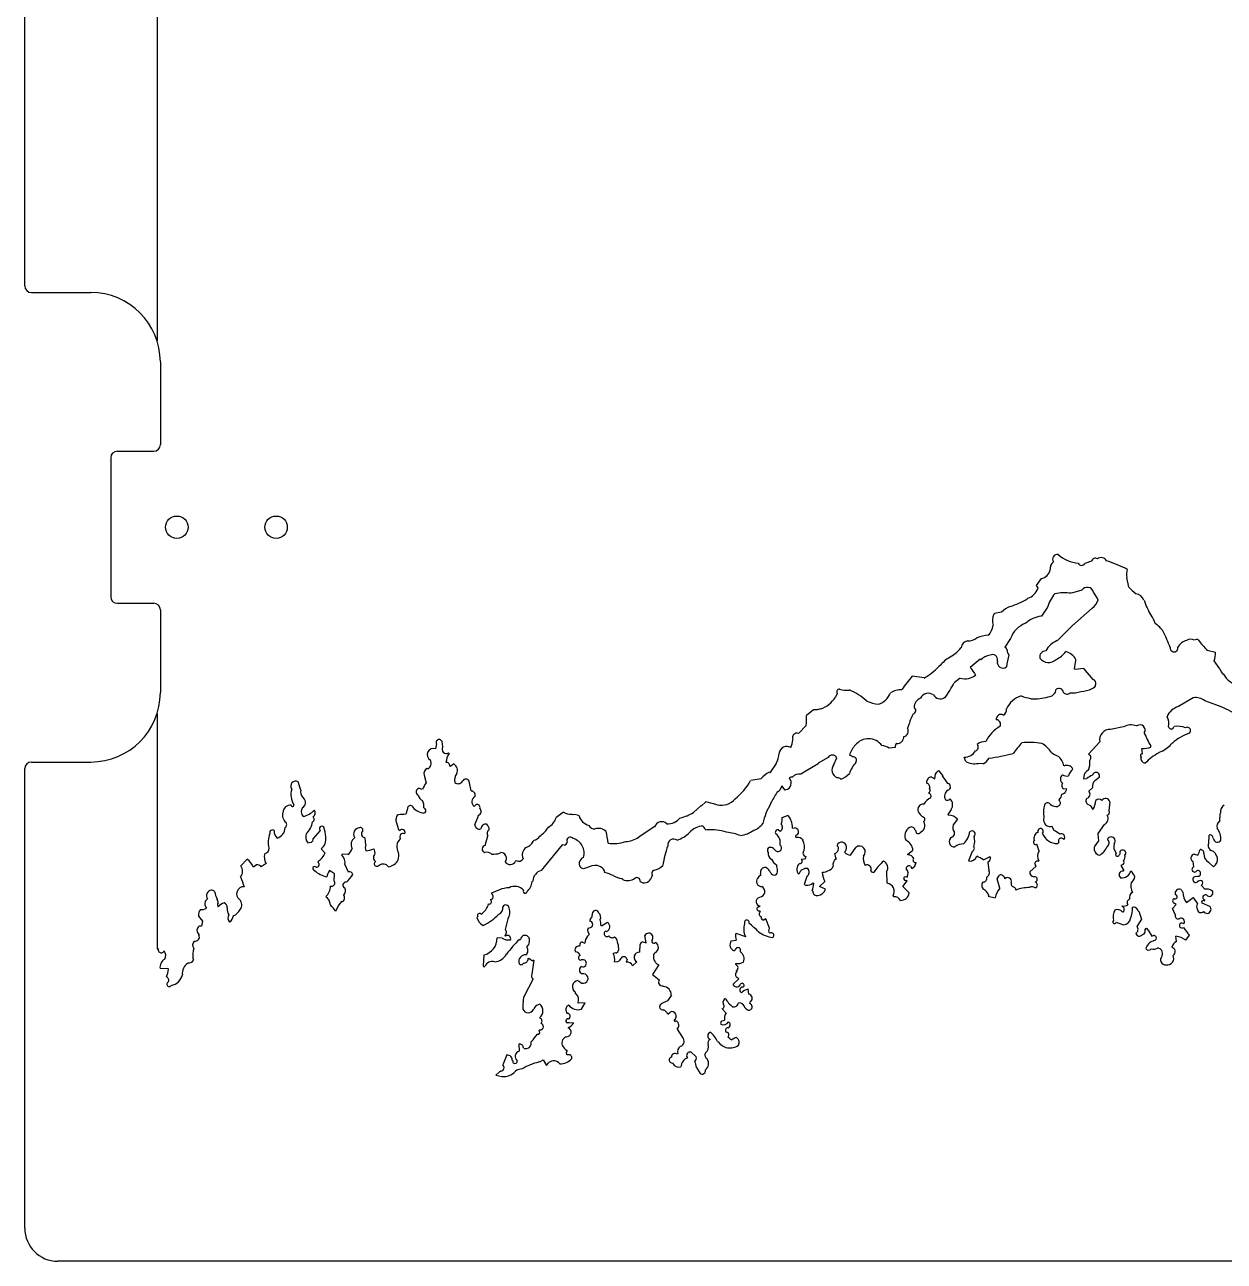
# Model space of a CAD drawing. Header units: millimetres. Extents: x -533 to 177, y -363 to 363.
# Drawn here: x -532.8 to -351.4, y -362.5 to -175.5 of the extents above; entities that cross this region are included whole.
import ezdxf

# ---------------------------------------------------------------- set-up
doc = ezdxf.new("R2010")
doc.units = ezdxf.units.MM

msp = doc.modelspace()

# ---------------------------------------------------------------- linework, layer by layer
at = {"color": 7, "linetype": 'Continuous', "lineweight": 25}
for p, q in [((-512.75, -28.2), (-512.75, -223.3)), ((-532.75, -215), (-532.75, -36.5)), ((-531.75, -216), (-522.75, -216)), ((-512.25, -226.5), (-512.25, -239)), ((-519.75, -241), (-519.75, -262)), ((-518.75, -240), (-513.25, -240)), ((-371.47, -256.63), (-372.47, -256.99)), ((-366.09, -257.9), (-366.26, -257.74)), ((-379.09, -259.26), (-379.82, -260.29)), ((-365.85, -260.57), (-366.14, -259.08)), ((-379.82, -260.29), (-379.55, -260.78)), ((-372.94, -261.02), (-374.52, -261.48)), ((-518.75, -263), (-513.25, -263)), ((-381.1, -262.24), (-381.18, -262.33)), ((-378.14, -263.59), (-379.02, -264.95)), ((-512.25, -264), (-512.25, -276.5)), ((-386.14, -264.56), (-386.22, -264.64)), ((-385.06, -264.36), (-386.14, -264.56)), ((-379.02, -264.95), (-379.11, -264.95)), ((-374.38, -266.41), (-371.36, -263.73)), ((-376.66, -268.65), (-374.38, -266.41)), ((-383.7, -268.34), (-384.58, -269.61)), ((-352.7, -270.42), (-353.96, -270.12)), ((-388.32, -271.43), (-389.81, -272.72)), ((-388.21, -271.55), (-388.32, -271.43)), ((-385.7, -271.74), (-385.7, -271.65)), ((-374.04, -272.92), (-373.82, -271.66)), ((-373.95, -273), (-374.04, -272.92)), ((-372.62, -272.88), (-373.95, -273)), ((-373.82, -271.58), (-373.83, -271.5)), ((-373.82, -271.66), (-373.82, -271.58)), ((-371.24, -274.52), (-372.62, -272.88)), ((-352.05, -272.91), (-352.92, -271.68)), ((-396.75, -274.29), (-398.59, -274.01)), ((-391.31, -274.31), (-392.21, -275.01)), ((-409.9, -276.66), (-410.18, -277.19)), ((-393.65, -277.3), (-393.74, -277.31)), ((-380.69, -277.37), (-380.61, -277.45)), ((-356.11, -277.28), (-358.33, -278.6)), ((-352.65, -278.36), (-354.34, -277.74)), ((-512.75, -279.7), (-512.75, -315.27)), ((-413.51, -279.1), (-414.57, -279.96)), ((-412.95, -279.09), (-413.51, -279.1)), ((-412.41, -278.98), (-412.95, -279.09)), ((-414.61, -281.47), (-415.75, -282.67)), ((-398.99, -281.05), (-399.3, -281.89)), ((-366.61, -281.67), (-368.61, -282.06)), ((-364.61, -281.53), (-364.69, -281.53)), ((-469.66, -283.89), (-469.74, -283.81)), ((-469.55, -284.72), (-469.66, -283.89)), ((-370.23, -283.94), (-371.93, -285.83)), ((-470.48, -284.25), (-470.63, -285)), ((-468.6, -285.7), (-468.69, -285.62)), ((-401.14, -284.78), (-402.06, -284.89)), ((-371.93, -285.83), (-371.63, -286.03)), ((-363.74, -285.77), (-363.84, -284.94)), ((-362.51, -284.65), (-362.52, -284.57)), ((-362.51, -284.73), (-362.51, -284.65)), ((-361.24, -285.54), (-361.32, -285.62)), ((-360.8, -285.38), (-361.24, -285.54)), ((-531.75, -287), (-522.75, -287)), ((-471.8, -288.05), (-471.89, -287.97)), ((-468.38, -287.7), (-468.47, -287.62)), ((-467.89, -287.27), (-468.38, -287.7)), ((-419.14, -287.2), (-420.11, -288.65)), ((-412.78, -287.27), (-415.42, -288.85)), ((-411.3, -286.31), (-412.79, -287.19)), ((-412.79, -287.19), (-412.78, -287.27)), ((-410.44, -287.38), (-409.97, -286.36)), ((-390.47, -286.92), (-390.73, -286.26)), ((-387.86, -287.26), (-388.62, -287.2)), ((-532.75, -357.5), (-532.75, -288)), ((-472.36, -288.98), (-472.08, -290.14)), ((-421.42, -289.52), (-423, -289.81)), ((-420.11, -288.65), (-420.19, -288.56)), ((-395.63, -289.31), (-395.16, -289.55)), ((-395.16, -289.55), (-395.08, -288.84)), ((-395.08, -288.84), (-394.88, -288.53)), ((-394.88, -288.53), (-394.61, -288.28)), ((-394.61, -288.28), (-394, -289.02)), ((-394, -289.02), (-394, -289.1)), ((-372.59, -288.91), (-372.67, -289.53)), ((-372.67, -289.53), (-372.17, -289.49)), ((-370.35, -289.41), (-370.98, -289.86)), ((-491.03, -291.25), (-491.4, -290)), ((-472.64, -291.16), (-473.07, -290.98)), ((-465.27, -291.38), (-465.56, -289.88)), ((-418.77, -291.47), (-419.02, -291.63)), ((-418.57, -291.25), (-418.77, -291.47)), ((-418.3, -290.6), (-418.57, -291.25)), ((-417.78, -291.26), (-418.3, -290.6)), ((-417.7, -291.17), (-417.78, -291.26)), ((-375.22, -291.1), (-375.7, -291.06)), ((-375.68, -291.78), (-375.45, -291.61)), ((-375.45, -291.61), (-375.22, -291.1)), ((-371.29, -290.83), (-371.86, -291.43)), ((-464.51, -293.44), (-464.79, -293.71)), ((-464.66, -292.2), (-464.67, -292.12)), ((-429.77, -293.01), (-430.42, -293.61)), ((-428.09, -293.46), (-429.77, -293.01)), ((-419.98, -293.24), (-419.98, -293.32)), ((-376.34, -292.8), (-376.34, -292.72)), ((-375.95, -291.87), (-375.68, -291.78)), ((-372.06, -293.36), (-371.97, -293.44)), ((-371.97, -293.44), (-371.73, -293.54)), ((-371.73, -293.54), (-371.6, -293.64)), ((-368.72, -293.01), (-368.86, -294.36)), ((-490.71, -293.83), (-490.63, -293.83)), ((-474.9, -294.07), (-475.13, -294.91)), ((-472.39, -293.92), (-472.31, -294)), ((-464.71, -296.47), (-464.27, -295.39)), ((-464.27, -295.39), (-464.17, -295.03)), ((-451.3, -294.6), (-452.45, -295.46)), ((-449.95, -294.98), (-450.04, -294.9)), ((-430.51, -293.61), (-431.65, -294.65)), ((-430.42, -293.61), (-430.51, -293.61)), ((-418.25, -295.37), (-417.42, -295.09)), ((-392.69, -294.17), (-393.17, -294.94)), ((-393.17, -294.94), (-393.09, -295.02)), ((-378.62, -295.12), (-378.7, -295.04)), ((-378.68, -295.96), (-378.62, -295.12)), ((-376.57, -293.73), (-376.48, -293.64)), ((-371.6, -293.64), (-371.29, -294.17)), ((-352.09, -295.99), (-352.03, -294.82)), ((-352.03, -294.82), (-351.95, -294.73)), ((-476.61, -295.62), (-476.69, -295.71)), ((-476.69, -295.71), (-476.23, -297.2)), ((-476.23, -297.2), (-476.15, -297.28)), ((-476.15, -297.28), (-476.06, -297.36)), ((-437.61, -296.82), (-439.91, -298.38)), ((-437.53, -296.81), (-437.61, -296.82)), ((-418.77, -297.27), (-418.53, -297.47)), ((-416.7, -297), (-416.35, -296.96)), ((-398.13, -297.33), (-398.04, -297.41)), ((-396.82, -296.04), (-396.83, -295.95)), ((-391.73, -295.65), (-392.38, -296.5)), ((-377.14, -297.34), (-377.49, -296.68)), ((-369.55, -296.47), (-370.52, -297.83)), ((-489.44, -299.15), (-489.98, -299.25)), ((-488.1, -297.36), (-489.16, -298.55)), ((-482.89, -298.38), (-482.89, -298.47)), ((-481.3, -298.51), (-481.39, -298.43)), ((-481.19, -299.51), (-481.3, -298.51)), ((-463.12, -299.6), (-462.74, -298.17)), ((-415.06, -298.79), (-415.14, -298.88)), ((-379.55, -297.66), (-379.56, -297.37)), ((-378.79, -297.54), (-378.91, -297.78)), ((-376.5, -299.25), (-376.42, -299.16)), ((-370.4, -298.91), (-371.05, -299.85)), ((-370.52, -297.83), (-370.51, -297.91)), ((-370.51, -297.91), (-370.4, -298.91)), ((-353.75, -299.3), (-353.7, -298.04)), ((-353.1, -298.53), (-353.02, -298.61)), ((-487.34, -300.76), (-487.95, -300.11)), ((-484.75, -300.94), (-484.83, -301.03)), ((-484.83, -301.03), (-484.82, -301.11)), ((-483.91, -301), (-484.75, -300.94)), ((-460.84, -300.71), (-460.92, -300.8)), ((-451.5, -299.54), (-454.66, -303.38)), ((-451.19, -299.56), (-451.5, -299.54)), ((-418.55, -299.56), (-418.56, -299.47)), ((-407.89, -301.11), (-407.09, -299.91)), ((-399.28, -300.96), (-398.46, -300.35)), ((-399.2, -301.04), (-399.28, -300.96)), ((-389.51, -300.52), (-390.09, -301.96)), ((-379.39, -300.5), (-379.76, -299.42)), ((-376.58, -299.33), (-376.5, -299.25)), ((-367.25, -301), (-367.17, -300.92)), ((-366.31, -300.89), (-366.42, -301.06)), ((-355.92, -300.93), (-355.4, -301.11)), ((-353.85, -299.52), (-353.75, -299.3)), ((-499.11, -301.67), (-500.08, -302.7)), ((-497.72, -302.57), (-498.16, -302.9)), ((-496.25, -302.34), (-496.99, -302.87)), ((-488.39, -302.13), (-488.39, -302.05)), ((-488.39, -302.21), (-488.39, -302.13)), ((-484.37, -302.52), (-483.84, -303.59)), ((-458.46, -301.9), (-458.54, -301.99)), ((-445.7, -302.84), (-446.15, -302.65)), ((-414.88, -301.68), (-415.38, -301.74)), ((-415.38, -301.74), (-415.22, -301.95)), ((-414.72, -301.51), (-414.88, -301.68)), ((-414.66, -301.29), (-414.72, -301.51)), ((-398.86, -302.76), (-398.64, -303.11)), ((-398.64, -303.11), (-398.18, -302.74)), ((-398.18, -302.74), (-397.99, -302.17)), ((-387.8, -301.81), (-386.81, -301.28)), ((-387.12, -302.13), (-387.01, -303.38)), ((-386.81, -301.28), (-386.73, -301.37)), ((-380.81, -303.63), (-379.83, -302.77)), ((-379.83, -302.77), (-380.01, -302.52)), ((-379.52, -302.01), (-379.44, -301.92)), ((-366.7, -302.48), (-367.04, -302.67)), ((-367.04, -302.67), (-366.6, -303.41)), ((-356, -302.87), (-356.1, -302.04)), ((-353.76, -302.14), (-353.04, -302.83)), ((-500.12, -304.37), (-499.99, -304.75)), ((-499.99, -304.75), (-499.85, -305.12)), ((-485.92, -303.9), (-486.69, -303.42)), ((-485.97, -304.99), (-485.92, -303.9)), ((-448.25, -303.16), (-448.56, -303.07)), ((-447.82, -302.99), (-448.25, -303.16)), ((-442.33, -304.76), (-442.5, -304.64)), ((-421.44, -304.15), (-421.49, -303.86)), ((-414.49, -304.3), (-414.93, -305.54)), ((-412.17, -303.73), (-412.09, -303.65)), ((-404.23, -303.6), (-404.23, -303.43)), ((-402.47, -303.63), (-402.43, -305.22)), ((-399.85, -304.57), (-399.76, -304.36)), ((-399.76, -304.36), (-399.59, -304.33)), ((-399.59, -304.33), (-399.36, -304.39)), ((-385.72, -304.68), (-385.4, -304.09)), ((-385.34, -306.09), (-385.72, -304.68)), ((-366.6, -303.41), (-366.68, -303.5)), ((-355.74, -304.33), (-355.46, -304.28)), ((-499.85, -305.12), (-499.72, -305.49)), ((-499.72, -305.49), (-499.58, -305.86)), ((-486.54, -305.76), (-486.22, -305.75)), ((-461.58, -306.56), (-462.17, -306.85)), ((-460.97, -306.33), (-461.58, -306.56)), ((-455.95, -305.01), (-456.03, -305.09)), ((-413.81, -305.49), (-413.55, -305.27)), ((-413.68, -306.45), (-413.6, -306.53)), ((-413.55, -305.27), (-413.46, -305.36)), ((-412.61, -305.83), (-411.8, -305.06)), ((-411.68, -306.23), (-412.61, -305.83)), ((-402.43, -305.22), (-402.34, -305.3)), ((-399.99, -305.82), (-399.34, -304.97)), ((-399.04, -306.8), (-399.99, -305.82)), ((-399.34, -304.97), (-399.43, -304.89)), ((-383.16, -305.91), (-383.01, -306.02)), ((-383.01, -306.02), (-382.91, -306.36)), ((-379.93, -305.19), (-379.94, -305.11)), ((-355.22, -304.97), (-355.43, -305.11)), ((-354.83, -305.68), (-354.84, -305.6)), ((-354.32, -306.25), (-354.83, -305.68)), ((-354.06, -306.23), (-354.32, -306.25)), ((-485.11, -308.39), (-485.38, -308.76)), ((-484.8, -308.05), (-485.11, -308.39)), ((-484.72, -308.13), (-484.8, -308.05)), ((-462.32, -307.77), (-462.31, -307.86)), ((-462.17, -306.85), (-462.17, -306.93)), ((-421.68, -307.5), (-421.6, -307.42)), ((-401.45, -307.2), (-401.45, -307.29)), ((-401.45, -307.29), (-401.37, -307.37)), ((-386.99, -307.14), (-387.1, -307.29)), ((-387.1, -307.29), (-386.06, -307.54)), ((-359.25, -309.15), (-358.69, -308.55)), ((-358.69, -308.55), (-358.98, -308.36)), ((-357.1, -308.25), (-356.12, -307.47)), ((-356.12, -307.47), (-355.43, -308.46)), ((-353.58, -308.83), (-354.76, -308.36)), ((-354.43, -308.01), (-354.35, -307.93)), ((-354.35, -307.93), (-354.36, -307.84)), ((-506.48, -310.32), (-505.88, -311.05)), ((-485.38, -308.76), (-485.76, -309.58)), ((-464.25, -310.34), (-464.42, -310.51)), ((-447.02, -310.54), (-446.88, -309.7)), ((-421.97, -308.94), (-421.65, -308.84)), ((-421.65, -308.84), (-421.56, -308.75)), ((-421.54, -309.59), (-421.63, -309.51)), ((-366.87, -308.77), (-366.56, -309.07)), ((-366.68, -309.68), (-366.77, -309.69)), ((-364.43, -309.54), (-364.34, -309.54)), ((-364.34, -309.54), (-363.89, -310.78)), ((-358.81, -310.05), (-359.25, -309.15)), ((-506.02, -311.81), (-506.38, -311.84)), ((-505.88, -311.05), (-506.02, -311.81)), ((-459.73, -310.71), (-460.1, -312.31)), ((-447.56, -312.14), (-447.48, -312.14)), ((-447.48, -312.14), (-447.4, -312.05)), ((-445.65, -311.67), (-445.57, -311.75)), ((-445.57, -311.75), (-444.66, -311.22)), ((-420.7, -310.69), (-420.98, -310.85)), ((-420.13, -312.14), (-420.7, -310.69)), ((-367.73, -311.22), (-366.63, -311.61)), ((-363.89, -310.78), (-364.61, -311.89)), ((-357.88, -311.33), (-357.52, -311.44)), ((-506.41, -313.07), (-506.41, -313.16)), ((-460.57, -313.66), (-461.32, -313.6)), ((-460.16, -313.23), (-460.07, -313.32)), ((-457.97, -313.84), (-457.8, -313.84)), ((-447.67, -313.32), (-447.37, -313.05)), ((-444.79, -312.65), (-444.87, -312.57)), ((-443.6, -313.45), (-443.51, -313.53)), ((-443.51, -313.53), (-443.43, -313.53)), ((-438.81, -314.33), (-439, -313.24)), ((-425.94, -314.06), (-425.19, -313.95)), ((-425.22, -312.87), (-423.78, -313.41)), ((-362.93, -312.42), (-362.37, -313.36)), ((-362.37, -313.36), (-362.1, -313.24)), ((-362.05, -313.99), (-362.13, -314.08)), ((-358.62, -314.15), (-358.72, -313.31)), ((-357.2, -313.94), (-356.64, -313.17)), ((-448.91, -314.85), (-448.83, -314.77)), ((-448.42, -314.23), (-448.09, -314.41)), ((-443.37, -315.88), (-443.78, -315.97)), ((-439.77, -315.77), (-439.72, -314.6)), ((-439.28, -314.18), (-438.81, -314.33)), ((-437.51, -315.88), (-437.59, -315.96)), ((-425.4, -315.47), (-425.48, -315.55)), ((-425.31, -315.38), (-425.4, -315.47)), ((-424.55, -315.69), (-424.56, -315.61)), ((-508.05, -317.38), (-508.13, -317.47)), ((-507.31, -316.78), (-507.22, -316.86)), ((-463.34, -316.16), (-463.46, -317.84)), ((-463.46, -317.84), (-463.38, -317.92)), ((-456.64, -316.73), (-456.55, -316.65)), ((-456.55, -316.65), (-455.96, -317.05)), ((-455.79, -316.96), (-456.07, -319.06)), ((-455.96, -317.05), (-455.88, -316.96)), ((-455.88, -316.96), (-455.79, -316.96)), ((-443.58, -317.21), (-443.1, -317.18)), ((-443.1, -317.18), (-442.9, -317.05)), ((-441.69, -316.88), (-441.82, -317.25)), ((-440.89, -317.81), (-440.19, -317.24)), ((-436.96, -317.7), (-437.84, -319.15)), ((-436.96, -317.62), (-436.96, -317.7)), ((-425.25, -317.55), (-425.26, -317.47)), ((-425.25, -317.64), (-425.25, -317.55)), ((-360.82, -316.3), (-360.81, -316.38)), ((-511.03, -318.3), (-512.29, -318.25)), ((-463.38, -317.92), (-463.21, -317.92)), ((-437.84, -319.15), (-436.81, -319.96)), ((-425.14, -318.64), (-425.14, -318.55)), ((-425.06, -318.72), (-425.14, -318.64)), ((-424.78, -319.8), (-425.09, -319.6)), ((-455.88, -319.81), (-457.31, -322.52)), ((-449.1, -320.04), (-449.02, -320.12)), ((-449.02, -320.12), (-448.93, -320.12)), ((-436.29, -320.86), (-436.2, -320.94)), ((-425.67, -320.57), (-424.78, -319.8)), ((-423.29, -322.1), (-423.4, -321.35)), ((-449.47, -321.97), (-449.47, -321.81)), ((-449.09, -323.47), (-449.1, -323.39)), ((-448.01, -323.44), (-449.09, -323.47)), ((-448.57, -324.38), (-448.01, -323.44)), ((-435.56, -323.1), (-436.55, -323.55)), ((-434.99, -322.25), (-435.56, -323.1)), ((-455.84, -324.41), (-455.76, -324.32)), ((-436.55, -323.55), (-436.55, -323.63)), ((-435.5, -325.11), (-435.19, -324.81)), ((-426.73, -324.95), (-427.33, -324.3)), ((-423.82, -324.2), (-423.74, -324.2)), ((-423.09, -323.51), (-423.17, -323.52)), ((-423, -323.59), (-423.09, -323.51)), ((-454.89, -325.63), (-454.89, -325.72)), ((-450.45, -326.42), (-450.69, -326.44)), ((-449.76, -326.5), (-450.45, -326.42)), ((-434.3, -326.16), (-434.22, -326.16)), ((-427.35, -326.16), (-426.95, -326.04)), ((-455.15, -328.23), (-455.24, -328.15)), ((-454.76, -327.53), (-455, -327.56)), ((-434.1, -327.41), (-433.31, -328.64)), ((-458.04, -329.65), (-458.01, -330.74)), ((-457.27, -330.3), (-457.36, -330.22)), ((-456.13, -329.26), (-456.21, -329.27)), ((-450.74, -330.71), (-450.74, -330.62)), ((-432.17, -330.87), (-432.09, -330.78)), ((-432.09, -330.78), (-431.23, -331.6)), ((-428.03, -329.25), (-427.95, -329.25)), ((-459.84, -331.29), (-460.46, -332.81)), ((-459.35, -331.43), (-459.84, -331.29)), ((-458.97, -332.18), (-459.06, -332.1)), ((-455.06, -332.39), (-454.71, -332.24)), ((-454.71, -332.24), (-454.38, -332.06)), ((-454.38, -332.06), (-453.85, -332.88)), ((-453.85, -332.88), (-453.52, -332.46)), ((-434, -331.09), (-434.08, -331.17)), ((-460.98, -333.86), (-461.51, -334.34)), ((-461.51, -334.34), (-460.6, -334.57)), ((-460.77, -333.74), (-460.98, -333.86)), ((-431.18, -333.18), (-430.66, -334.09)), ((-183.25, -362.5), (-527.75, -362.5))]:
    msp.add_line(p, q, dxfattribs=at)
for centre in [(-509.75, -251.5), (-494.75, -251.5)]:
    msp.add_circle(centre, 1.7, dxfattribs=at)
for centre, radius, start, end in [((-531.75, -215), 1, 180, 270), ((-522.75, -226.5), 10.5, 360, 90), ((-513.25, -239), 1, 270, 360), ((-518.75, -241), 1, 90, 180), ((-376.63, -256.31), 0.723, 80.829, 212.9022), ((-372.96, -251.62), 5.34, 228.1136, 264.4525), ((-370.89, -256.78), 0.601, 57.0866, 166.0047), ((-370.01, -256.97), 0.888, 26.6126, 128.4325), ((-379.32, -257.65), 1.62, 277.8806, 351.7705), ((-376.33, -257.75), 1.38, 130.9591, 185.7653), ((-372.95, -256.68), 0.58, 206.5358, 327.0568), ((-376.22, -278.55), 23.07, 64.4077, 72.3181), ((-362.01, -258.67), 4.15, 169.3477, 185.606), ((-381.92, -259.83), 2.54, 288.6257, 338.1368), ((-372.46, -265.37), 5.95, 140.0487, 162.5588), ((-375.52, -270.87), 9.45, 83.9331, 99.1888), ((-372.12, -261.55), 0.975, 14.3522, 147.2013), ((-376.58, -265.36), 6.75, 25.0901, 36.8892), ((-358.97, -253.83), 9.63, 224.4492, 233.2531), ((-365.16, -263.29), 1.8, 25.5485, 76.371), ((-518.75, -262), 1, 180, 270), ((-513.25, -264), 1, 0, 90), ((-382.32, -266.98), 3.79, 112.1485, 136.2178), ((-387.17, -252.33), 11.65, 287.0344, 300.8864), ((-373.42, -261.3), 3.19, 310.1543, 337.9765), ((-353.46, -259.27), 10.58, 197.8484, 211.6692), ((-384.25, -265.63), 2.2, 153.4436, 198.2595), ((-378.62, -269.04), 4.12, 96.7518, 132.7665), ((-364.31, -266.52), 2.5, 10.5242, 42.6346), ((-389.5, -265.78), 3.2, 319.7417, 350.2481), ((-380.24, -269.45), 3.63, 108.8885, 162.1488), ((-363.59, -269.04), 3.45, 30.9942, 59.6656), ((-380.81, -277.54), 22.64, 20.306, 26.9881), ((-390.01, -269.85), 1.18, 99.6979, 173.4303), ((-390.13, -266.54), 2.14, 267.7191, 308.1809), ((-386.79, -273.22), 5.39, 92.7992, 111.8893), ((-375.44, -271.72), 3.31, 111.7061, 152.6184), ((-356.63, -270.55), 1.99, 103.5832, 153.2804), ((-356.49, -269.54), 1.11, 59.6683, 123.4509), ((-355.61, -268.99), 0.517, 54.9556, 127.2035), ((-337.87, -254.65), 22.32, 218.5888, 223.8708), ((-396.12, -265.59), 6.42, 297.917, 320.1616), ((-386.52, -273.16), 2.34, 97.1126, 136.4105), ((-386.43, -271.5), 0.751, 348.1403, 119.8426), ((-385.17, -270.46), 1.04, 356.8087, 55.2035), ((-373.47, -273.82), 10.93, 163.8058, 173.7087), ((-384.42, -270.91), 0.477, 16.8509, 53.6506), ((-378.41, -271.08), 0.885, 87.8157, 194.8323), ((-378.52, -267.94), 3.93, 295.4017, 323.4714), ((-375.99, -272.66), 2.45, 28.2408, 75.272), ((-358.99, -269.75), 0.591, 173.4317, 9.6888), ((-358.93, -270), 6.24, 344.3714, 356.1314), ((-402.22, -265.04), 10.75, 300.5862, 315.5922), ((-388.26, -278.06), 8.34, 125.5163, 138.748), ((-392.45, -275.54), 3.86, 26.3029, 47.0051), ((-384.85, -271.93), 0.864, 167.0365, 307.0698), ((-377.97, -270.31), 1.64, 217.4744, 313.8339), ((-350.43, -272.46), 1.68, 195.6624, 229.385), ((-379.4, -289.97), 24.97, 140.2555, 146.1303), ((-390.61, -271.82), 2.59, 254.398, 308.9736), ((-371.49, -275.17), 0.701, 280.3778, 68.495), ((-348.12, -271.65), 3.99, 211.5117, 251.5482), ((-522.75, -276.5), 10.5, 270, 0), ((-409.57, -276.4), 0.418, 91.5588, 218.4268), ((-408.54, -272.65), 3.49, 252.6914, 277.7468), ((-411.89, -285), 9.68, 48.1434, 66.7506), ((-404.46, -275.63), 2.74, 286.8276, 340.8411), ((-400.22, -279.22), 3.16, 88.3506, 121.556), ((-396.12, -277.99), 1.38, 55.5987, 151.061), ((-409.62, -265.68), 19.75, 323.9339, 331.8083), ((-378.06, -275.85), 1.27, 271.8751, 353.0746), ((-376.4, -276.59), 0.709, 9.2597, 124.3123), ((-375.17, -276.01), 0.712, 221.792, 311.8007), ((-374.43, -272.45), 4.1, 266.3391, 288.8026), ((-373.15, -272.67), 3.66, 270.684, 299.2212), ((-414.02, -274.69), 4.58, 290.5328, 326.9269), ((-403.06, -272.22), 6.05, 246.9419, 264.2896), ((-396.56, -278.88), 1.74, 116.4138, 176.2718), ((-394.3, -276.24), 1.21, 210.4463, 297.6252), ((-380.92, -280.54), 3.75, 108.7209, 155.254), ((-380.06, -272.11), 5.3, 247.1382, 263.2034), ((-380.17, -270.4), 7.06, 266.4641, 287.7106), ((-357.64, -281.09), 2.58, 105.5972, 158.7286), ((-355.8, -279.77), 2.51, 54.2473, 96.9815), ((-357.42, -292.08), 14.52, 57.8411, 70.847), ((-421.67, -280.52), 7.12, 352.3033, 4.4559), ((-392.29, -282.97), 6.97, 151.9229, 163.9385), ((-398.52, -279.21), 0.493, 279.6945, 62.8202), ((-385.16, -280.52), 0.714, 59.8053, 186.5272), ((-385.22, -279.11), 0.901, 297.4088, 8.4985), ((-361.56, -281.13), 1.81, 343.1242, 32.6793), ((-400, -282.34), 0.835, 280.6017, 32.4816), ((-382.54, -286.37), 5.5, 119.6873, 153.4336), ((-385.92, -281.32), 0.714, 337.3525, 86.2802), ((-368.65, -283.66), 1.6, 88.4409, 190.1331), ((-365.5, -283.72), 2.33, 69.7082, 118.3928), ((-364.14, -282.15), 0.779, 326.0888, 127.0341), ((-359.42, -281.56), 0.426, 192.8783, 350.242), ((-358.49, -284.96), 3.37, 68.179, 98.6842), ((-356.98, -282.24), 0.487, 302.5223, 122.5281), ((-470.11, -284.03), 0.43, 30.4357, 210.7964), ((-418.99, -283.65), 2.34, 330.5457, 0.6884), ((-415.98, -283.35), 0.717, 71.497, 201.6218), ((-405.19, -285.98), 2.51, 35.9508, 142.3991), ((-400.71, -284.64), 0.46, 112.5172, 197.847), ((-400.89, -283.18), 1.04, 270.3199, 1.1148), ((-387.59, -285.67), 1.76, 85.511, 132.3231), ((-367.17, -297.25), 19.84, 138.4612, 144.4613), ((-380.86, -296.75), 12.71, 81.5722, 95.1902), ((-381.16, -287.92), 4.32, 33.0956, 60.0259), ((-348.65, -276.52), 16.04, 202.2388, 210.1306), ((-363.32, -280.67), 5.34, 298.2, 319.7696), ((-354.1, -290.06), 7.85, 109.4209, 130.8953), ((-470.95, -285.88), 0.938, 69.7231, 240.2672), ((-469.02, -285.08), 0.635, 145.883, 301.7858), ((-465.8, -287.42), 3.29, 148.4717, 173.5358), ((-422.66, -285.3), 4, 331.6954, 354.5556), ((-417.54, -285.77), 1.14, 58.5051, 175.545), ((-410.65, -286.73), 0.778, 28.4917, 147.4791), ((-404.53, -286.98), 3.67, 136.225, 164.0374), ((-408.08, -286.52), 0.545, 34.0197, 87.1583), ((-403.65, -287.63), 3.16, 59.9069, 81.1403), ((-390.65, -284.37), 1.89, 267.5389, 330.8734), ((-389.12, -284.77), 0.533, 282.8736, 49.7392), ((-390.98, -254.86), 31.8, 277.2427, 283.9572), ((-374.8, -281.77), 4.68, 234.1767, 248.4349), ((-372.11, -286.33), 0.558, 311.6865, 31.4692), ((-363.8, -286.05), 0.287, 77.5115, 232.4814), ((-363.58, -282.17), 2.78, 264.6474, 292.726), ((-356.92, -293.51), 9.03, 119.1172, 135.5129), ((-531.75, -288), 1, 90, 180), ((-471.6, -288.72), 0.804, 110.7803, 199.2174), ((-472.31, -287.18), 1.01, 300.2116, 28.2033), ((-469.04, -287.62), 0.571, 0.1617, 92.9589), ((-468.47, -288.27), 1.15, 334.5106, 59.6588), ((-409.48, -288.19), 1.25, 139.6217, 251.1691), ((-403.57, -290.21), 4.73, 138.4007, 161.8703), ((-407.53, -286.74), 0.536, 322.2697, 100.8175), ((-389.15, -284.52), 2.74, 241.2768, 281.234), ((-388.87, -285.32), 2.19, 297.3257, 330.3411), ((-378.18, -288.1), 2.59, 11.1733, 50.0568), ((-375.2, -288.51), 1.01, 26.0074, 116.0032), ((-374.11, -287.18), 2.41, 333.6577, 10.5379), ((-363.27, -286.46), 0.731, 165.848, 262.216), ((-466.24, -289.73), 1.54, 140.9563, 194.0915), ((-466.06, -290.11), 0.543, 24.1771, 158.9435), ((-431.69, -284.74), 10.06, 309.0395, 329.7144), ((-418.45, -292.07), 3.92, 116.3719, 139.2564), ((-417.85, -290.19), 0.992, 279.0033, 45.5403), ((-416.82, -289.64), 0.374, 64.9964, 154.99), ((-415.68, -290.07), 1.25, 77.9901, 142.0014), ((-409.88, -290.06), 0.678, 41.5781, 90.4978), ((-411.01, -285.71), 4.23, 292.8158, 314.315), ((-395.7, -290.01), 0.712, 83.8589, 192.9199), ((-399.28, -293.55), 6.9, 28.5071, 40.0854), ((-375.43, -289.56), 0.754, 125.2487, 237.868), ((-375.22, -287.86), 1.26, 239.4523, 283.0541), ((-372.45, -289.94), 2.63, 134.6316, 161.1107), ((-371.46, -289.37), 1.22, 113.7318, 157.9702), ((-365.82, -298.98), 11.41, 118.9231, 123.7562), ((-370.81, -289.11), 0.55, 327.1397, 166.9867), ((-491.79, -290.64), 0.751, 58.8132, 218.8894), ((-489.85, -291.99), 2.66, 160.8546, 214.0258), ((-489.58, -291.43), 1.46, 172.9219, 216.7152), ((-473.04, -291.53), 0.546, 92.2406, 244.2126), ((-468.28, -292.88), 4.68, 144.177, 158.4308), ((-467.24, -289.48), 0.799, 231.9681, 327.4121), ((-465.24, -291.97), 0.589, 345.4708, 93.4024), ((-402.55, -302.51), 19.74, 146.5575, 152.0108), ((-396.59, -290.81), 0.661, 343.121, 73.1281), ((-396.26, -291.28), 0.414, 291.227, 43.8284), ((-396.3, -292.22), 0.582, 340.5236, 70.5212), ((-392.62, -292.17), 1.08, 121.961, 208.3788), ((-393.29, -290.76), 0.509, 281.0233, 82.099), ((-375.41, -290.58), 0.56, 137.4618, 239.5565), ((-372.31, -291.87), 0.629, 285.5848, 44.271), ((-370.43, -290.57), 0.904, 127.4168, 196.3312), ((-492.59, -294.64), 1.11, 83.7071, 176.7345), ((-492.26, -293.54), 0.209, 181.5741, 15.8308), ((-491.26, -293.11), 0.954, 311.3631, 58.0467), ((-474.44, -294.05), 0.46, 64.5329, 182.6), ((-472.05, -291.68), 1.28, 195.4524, 244.9916), ((-474.39, -293.72), 2, 354.3636, 26.2504), ((-464.25, -293), 0.897, 117.6921, 232.7454), ((-464.37, -293.86), 0.45, 339.7594, 108.3336), ((-427.45, -290.82), 2.72, 256.4112, 320.4285), ((-411.69, -298.33), 9.68, 148.901, 167.8247), ((-396.9, -294.2), 0.845, 83.8812, 204.1139), ((-394.84, -294.5), 2.28, 113.6102, 149.9836), ((-393.27, -292.12), 0.646, 242.057, 313.7405), ((-393.68, -293.45), 1.22, 323.91, 45.2401), ((-374.83, -294.61), 3.9, 164.0279, 186.4101), ((-378.1, -293.66), 0.497, 28.556, 164.9573), ((-376.66, -291.94), 1.8, 236.0209, 272.896), ((-376.65, -293.18), 0.49, 289.783, 50.711), ((-377.42, -291.7), 1.48, 316.5679, 353.4223), ((-371.77, -292.88), 0.555, 132.2799, 238.4595), ((-373.23, -292.75), 2.41, 323.7835, 358.2244), ((-370.35, -293.35), 0.712, 51.322, 131.8025), ((-369.36, -293.17), 0.657, 13.9126, 145.0219), ((-350.91, -294.49), 1.07, 117.123, 192.8684), ((-492.39, -295.05), 1.39, 160.4335, 231.7347), ((-489.81, -294.52), 1.13, 142.7908, 220.3311), ((-491.61, -291.54), 3.83, 284.201, 314.2153), ((-489.43, -295.65), 0.443, 296.5512, 53.8905), ((-489.59, -294.67), 0.756, 304.3788, 30.6784), ((-476.04, -295.52), 0.582, 115.4942, 190.1377), ((-475.13, -303.16), 8.25, 89.9651, 98.0684), ((-472.22, -292.27), 2.44, 213.9816, 260.3796), ((-472.47, -294.34), 0.374, 245.4208, 64.5739), ((-464.34, -294.46), 0.591, 286.5784, 48.4703), ((-449.99, -291.88), 3.02, 244.2017, 269.057), ((-449.66, -296.56), 1.61, 63.6556, 100.5413), ((-446.89, -294.53), 2.14, 196.0047, 253.844), ((-435.63, -293.68), 2.67, 268.4208, 318.3036), ((-435.76, -287.37), 8.36, 284.7531, 299.48), ((-419.83, -295.66), 1.61, 333.6643, 10.5357), ((-417.98, -296.03), 1.09, 5.9523, 59.0989), ((-393.97, -291.91), 4.54, 215.4589, 228.0459), ((-397.01, -295.65), 0.357, 300.656, 90.5358), ((-393.16, -296.94), 1.93, 42.1607, 87.832), ((-370.04, -295.52), 1.07, 297.1211, 27.1232), ((-369.17, -294.62), 0.416, 281.9582, 40.0508), ((-495.31, -297.68), 0.409, 48.8226, 198.3111), ((-495.19, -296.83), 1.81, 289.2842, 357.2571), ((-493.69, -296.46), 0.545, 304.0417, 36.0692), ((-492.38, -295.51), 3.2, 313.3845, 350.2465), ((-487.83, -297.09), 0.385, 40.7978, 223.5282), ((-494.28, -298.93), 7.07, 4.828, 17.2189), ((-482.06, -297.9), 0.963, 97.0324, 210.2947), ((-482.02, -297.31), 0.406, 330.6034, 113.7182), ((-475.71, -297.65), 0.456, 335.6876, 140.0558), ((-464, -296.42), 0.72, 183.4102, 287.6564), ((-463.06, -297.11), 0.72, 75.465, 179.7094), ((-463.85, -297.33), 1.34, 3.7073, 43.0197), ((-462.17, -297.82), 0.674, 121.3008, 211.3121), ((-456.94, -294.96), 3.84, 302.3149, 330.8089), ((-454.62, -294.82), 2.27, 297.306, 343.4427), ((-446.58, -296.08), 1.04, 209.1535, 274.1233), ((-446, -298.58), 1.55, 43.2157, 109.1396), ((-436.47, -297.12), 1.1, 45.0949, 163.6341), ((-430.17, -299.37), 2.68, 90.0775, 140.5448), ((-429.48, -296.58), 0.699, 189.7241, 259.9972), ((-428.94, -304.65), 7.41, 71.9066, 95.1614), ((-425.35, -293.26), 4.94, 279.5892, 304.6439), ((-423.41, -294.71), 2.75, 288.3426, 325.2144), ((-418.9, -297.63), 0.374, 70.3427, 221.7051), ((-418.92, -296.86), 0.721, 303.1732, 42.4515), ((-418.42, -296.75), 1.74, 351.8757, 28.7375), ((-416.37, -297.57), 0.615, 306.5054, 88.2308), ((-398.3, -298.13), 1.41, 118.0526, 211.4619), ((-398.7, -297.4), 0.578, 6.9769, 117.2296), ((-397.76, -296.61), 1.1, 291.1402, 31.5326), ((-391.32, -296.92), 1.14, 158.36, 221.0218), ((-379.18, -297.46), 0.397, 347.7139, 167.324), ((-377.8, -295.85), 0.887, 187.1721, 290.4782), ((-351.77, -296.69), 0.768, 113.9389, 203.9382), ((-354.81, -298.71), 2.89, 357.5603, 36.074), ((-492.5, -299.09), 3.45, 158.347, 195.6583), ((-493.36, -297.39), 1.69, 179.6004, 222.8262), ((-488.68, -298.33), 1.58, 161.3768, 215.1672), ((-489.68, -298.67), 0.533, 296.7467, 12.87), ((-488.94, -298.69), 1.73, 304.8967, 11.8298), ((-482.19, -299.47), 1.23, 124.7522, 208.8823), ((-481.33, -297.91), 0.517, 129.5242, 264.1059), ((-474.97, -299.81), 1.54, 129.2216, 215.7174), ((-475.52, -298.32), 0.522, 65.1901, 214.6685), ((-457.8, -297.9), 2.22, 293.316, 335.5621), ((-455.94, -297.61), 1.22, 277.4653, 330.595), ((-451.25, -299.08), 0.488, 276.5822, 357.5276), ((-450.28, -298.89), 0.527, 36.6887, 203.659), ((-450.47, -300.78), 2.3, 343.063, 74.4915), ((-455.6, -300.25), 11.08, 5.0993, 14.2817), ((-443.71, -293.87), 5.46, 260.9416, 289.3322), ((-442.27, -294.45), 4.59, 274.6674, 300.9766), ((-434.64, -299.55), 0.898, 55.4443, 188.6108), ((-435.57, -294.27), 4.76, 287.631, 314.4402), ((-428.35, -308.92), 11.45, 70.4777, 81.3581), ((-420.09, -299.15), 1.57, 348.1315, 54.3822), ((-416.07, -298.23), 0.176, 66.2256, 268.8377), ((-415.9, -299.46), 1.07, 38.413, 99.4619), ((-416.66, -299.85), 1.81, 343.1277, 32.6764), ((-409.26, -299.86), 0.741, 2.8, 157.5056), ((-400.18, -300.46), 1.72, 3.5814, 66.9196), ((-397.68, -297.47), 0.362, 170.1627, 331.8482), ((-392.19, -299.05), 0.799, 119.1799, 274.991), ((-392.77, -297.78), 0.602, 288.5991, 10.5114), ((-393.54, -296.81), 3.76, 316.7795, 349.1228), ((-389.54, -297.89), 0.477, 309.7995, 129.0711), ((-391.46, -298.95), 2.33, 339.5144, 17.248), ((-379.92, -299.13), 0.337, 123.1673, 299.449), ((-379.32, -298.49), 0.864, 105.7732, 204.2219), ((-376.6, -296.85), 2.49, 201.9588, 270.5564), ((-378.79, -300.78), 3.81, 48.8777, 64.262), ((-376.05, -298.94), 0.43, 30.6146, 210.6202), ((-376.03, -298.35), 0.514, 313.4639, 119.6425), ((-369.45, -299.24), 0.651, 300.2724, 54.0459), ((-368.51, -298.94), 0.612, 317.8161, 157.7424), ((-353.56, -298.48), 0.46, 354.0705, 107.8435), ((-352.43, -298.53), 0.59, 187.7617, 329.3708), ((-494.73, -301.37), 1.81, 163.1233, 212.6765), ((-496.57, -300.09), 0.758, 278.7948, 5.9434), ((-490.15, -299.53), 3.06, 304.9393, 336.3549), ((-484.99, -299.57), 1.8, 307.0994, 343.9672), ((-479.96, -299.93), 1.3, 160.7967, 202.3252), ((-481.61, -296.05), 4.4, 275.8452, 291.4694), ((-479.4, -301.48), 0.651, 129.0783, 242.8423), ((-480.94, -300.8), 1.15, 351.0712, 34.671), ((-480.06, -301.07), 3.85, 349.0342, 5.2953), ((-463.06, -300.15), 0.552, 96.6225, 257.6994), ((-462.9, -301.81), 1.16, 50.9608, 104.0864), ((-461.95, -296.48), 4.44, 267.2448, 283.5052), ((-460.75, -301.54), 0.839, 317.4216, 96.1034), ((-456.25, -301.02), 1.28, 121.7947, 207.93), ((-423.74, -304.28), 12.64, 158.7038, 172.5255), ((-419.98, -300.39), 0.49, 54.3828, 217.9257), ((-419.44, -300.84), 0.935, 171.2599, 244.9936), ((-420.63, -301.52), 1.79, 37.4928, 58.284), ((-418.89, -299.98), 0.546, 234.2353, 51.531), ((-414.57, -300.77), 0.533, 133.3719, 260.2616), ((-410.47, -300.1), 0.749, 281.1937, 45.0587), ((-407.95, -300.51), 2.4, 187.7746, 208.7484), ((-409.42, -299.94), 0.914, 310.8145, 7.4224), ((-407.71, -299.6), 1.52, 222.7293, 263.1739), ((-406.53, -300.57), 0.862, 310.9285, 130.3801), ((-399.2, -301.98), 0.939, 23.6725, 89.4698), ((-390.81, -301.49), 2.11, 89.4787, 128.349), ((-389.68, -300.05), 0.498, 290.4264, 35.8265), ((-378.3, -301.24), 1.33, 145.724, 210.6619), ((-370.08, -300.1), 1, 165.7309, 259.3162), ((-371.51, -298.83), 2.58, 299.0968, 337.9746), ((-366.65, -299.8), 1.47, 162.2769, 220.9694), ((-367.55, -300.97), 0.296, 136.5553, 353.4391), ((-366.74, -300.76), 0.454, 343.9477, 199.5905), ((-367.27, -301.28), 0.884, 315.2676, 14.4565), ((-355.87, -301.51), 0.578, 95.3814, 245.8405), ((-366.64, -296.25), 12.25, 336.6424, 340.9446), ((-355.01, -300.79), 0.545, 357.1606, 95.9578), ((-353.14, -300.96), 1.34, 174.0671, 242.1848), ((-353.02, -299.63), 0.83, 172.6055, 243.8213), ((-353.8, -301.69), 1.37, 303.935, 72.4561), ((-501.16, -303.51), 1.34, 320.201, 37.1991), ((-502.7, -305.44), 5.2, 29.2224, 46.4071), ((-497.56, -303.23), 0.679, 32.0686, 103.4606), ((-488.92, -303.1), 0.301, 43.5052, 266.4969), ((-488.62, -302.52), 0.383, 257.3242, 52.663), ((-485.72, -302.18), 1.4, 345.9454, 49.9553), ((-479.42, -302.48), 0.507, 123.0654, 177.232), ((-479.5, -302.31), 0.45, 198.7704, 315.4033), ((-478.57, -303.46), 1.03, 37.0217, 126.0817), ((-478.23, -300.6), 2.3, 282.0532, 328.4489), ((-459.37, -301.59), 0.918, 214.5503, 334.5958), ((-458.08, -301.16), 0.836, 242.7291, 326.3821), ((-447.99, -302.34), 0.929, 107.7046, 232.1808), ((-446.36, -305.88), 3.23, 86.2518, 116.8216), ((-446.2, -303.91), 1.18, 9.6966, 64.9931), ((-438.09, -300.84), 2.54, 281.0178, 315.2325), ((-418.31, -301.15), 1.61, 199.2567, 242.4451), ((-422.8, -303.52), 3.85, 1.8978, 14.0888), ((-414.91, -303.18), 1.12, 129.9543, 224.9136), ((-415.51, -302.04), 0.304, 245.6309, 17.2087), ((-411.57, -302.36), 1.13, 281.8337, 338.6122), ((-409.64, -302.49), 0.92, 116.1877, 197.3792), ((-403.94, -301.54), 2.05, 171.0102, 212.1293), ((-405.39, -303.19), 0.628, 336.2115, 116.9053), ((-391.19, -313.75), 16.63, 134.933, 141.661), ((-403.38, -302.99), 1.11, 324.9459, 66.2472), ((-399.06, -303.12), 0.418, 61.5605, 181.5641), ((-398.12, -301.85), 0.343, 131.7886, 290.8135), ((-389.84, -300.92), 1.07, 256.4424, 341.9267), ((-390.54, -305.61), 4.68, 54.1785, 68.4304), ((-387.5, -301.45), 0.776, 298.8198, 6.1931), ((-379.63, -302.39), 0.404, 74.2422, 198.5637), ((-366.94, -302.17), 0.392, 306.5008, 41.7311), ((-355.9, -303.25), 0.391, 103.8978, 330.2929), ((-486.35, -300.63), 3.79, 226.9041, 258.9978), ((-484.79, -304.77), 2.33, 144.5967, 169.6392), ((-487.23, -301.68), 4.69, 311.4926, 330.4246), ((-483.72, -304.17), 0.591, 17.7407, 101.3716), ((-454.14, -305.12), 1.81, 106.5507, 176.3681), ((-447.59, -312.6), 9.25, 65.572, 73.9456), ((-441.89, -301.03), 3.66, 239.1405, 260.3776), ((-441.56, -303.14), 1.79, 244.5316, 306.3427), ((-440.19, -304.96), 0.477, 346.3082, 129.4384), ((-439.09, -304.16), 1.11, 234.9388, 333.4685), ((-437.25, -304.81), 0.859, 132.6232, 169.3862), ((-437.41, -303.84), 0.536, 110.4085, 219.3114), ((-421.36, -305.05), 0.772, 145.2727, 273.8462), ((-421.12, -305.1), 1, 108.4886, 150.5965), ((-420.86, -303.63), 0.677, 15.301, 200.0228), ((-420.64, -303.99), 0.699, 14.4419, 51.385), ((-419.48, -303.54), 0.558, 210.0938, 15.4653), ((-414.58, -304.27), 1.17, 79.2161, 165.3841), ((-415, -303.64), 0.826, 307.736, 39.1271), ((-409.2, -303.62), 2.97, 182.1619, 209.0306), ((-411.95, -302.62), 1.04, 262.2915, 305.8894), ((-404.47, -303.32), 0.37, 200.3121, 310.9175), ((-399.55, -304.62), 0.303, 172.0973, 294.9945), ((-400.26, -303.84), 1.06, 328.8765, 41.8752), ((-387.88, -304.57), 0.589, 269.7169, 17.6631), ((-387.6, -303.75), 0.698, 293.8591, 32.3927), ((-385.24, -304.77), 0.699, 9.733, 103.4068), ((-384.15, -305.04), 0.56, 342.517, 135.6554), ((-380.08, -303.64), 0.732, 178.8343, 260.0371), ((-380.07, -304.74), 0.397, 289.7268, 110.2644), ((-366.74, -304.06), 0.564, 84.6467, 233.2335), ((-366.89, -303.09), 1.43, 262.8013, 344.8722), ((-367.32, -305.34), 2.6, 21.9354, 46.1302), ((-366.18, -304.14), 1.29, 303.3623, 349.7741), ((-355.71, -304.77), 0.441, 93.8179, 308.8618), ((-355.4, -303.85), 0.435, 262.017, 112.5248), ((-504.44, -307.22), 0.835, 96.3522, 213.8442), ((-504.47, -306.9), 0.512, 39.9334, 97.0081), ((-477.82, -298.37), 27.51, 197.3519, 199.9542), ((-499.64, -306.94), 1.08, 86.8671, 233.5151), ((-488.5, -305.85), 1.96, 309.6456, 2.7814), ((-486.34, -305.29), 0.477, 284.9316, 39.4415), ((-484.22, -305.62), 0.437, 78.235, 251.4856), ((-485.28, -306.47), 1.02, 320.1527, 25.48), ((-459.5, -309.75), 3.72, 90.2707, 113.1852), ((-458.65, -307.58), 1.78, 42.2877, 119.0628), ((-457.1, -306.55), 0.285, 144.5104, 345.4879), ((-458.59, -304.73), 2.59, 313.0677, 351.9462), ((-421.72, -306.57), 0.855, 278.1087, 61.235), ((-414.42, -304.32), 1.32, 247.4282, 297.5643), ((-418.38, -304.93), 4.94, 342.0871, 355.046), ((-412.99, -306.59), 0.61, 174.3042, 285.5444), ((-413, -305.81), 1.38, 277.1448, 342.2903), ((-402.57, -306.57), 1.28, 330.2615, 79.8576), ((-387.32, -305.64), 0.739, 139.5526, 247.7541), ((-390.32, -308.98), 3.81, 28.8521, 44.2539), ((-382.61, -308.34), 3.54, 140.5318, 166.797), ((-383.08, -305.37), 0.55, 163.6596, 261.8125), ((-380.72, -312.29), 6.32, 91.0123, 110.2934), ((-380.46, -306.64), 0.769, 52.7417, 118.9583), ((-380.1, -305.6), 0.443, 284.2837, 67.4152), ((-363.74, -305.74), 1.81, 163.1277, 212.6764), ((-358.16, -306.89), 0.671, 68.5315, 193.169), ((-356.14, -305.43), 1.96, 205.3727, 219.6756), ((-355.24, -306.73), 2.41, 178.8613, 219.3107), ((-355.02, -305.28), 0.369, 300.2908, 122.4691), ((-353.95, -307.33), 1.1, 41.8032, 95.5897), ((-353.68, -306.74), 0.576, 242.0994, 14.9146), ((-504.61, -308.45), 0.928, 124.4113, 225.2934), ((-504.59, -308.3), 1.07, 359.3267, 30.7273), ((-503.06, -308.59), 0.545, 149.102, 214.0144), ((-501.64, -310.7), 2.6, 111.9405, 136.1256), ((-503.03, -309.09), 0.909, 2.694, 62.4031), ((-501.01, -308.62), 1.09, 321.178, 48.3004), ((-488.13, -308.69), 1.59, 3.0662, 56.2004), ((-485.14, -307.51), 0.756, 304.369, 30.6793), ((-465.12, -307.81), 2.57, 301.8817, 345.4876), ((-462.53, -308.13), 0.343, 252.3048, 51.3321), ((-462.35, -307.34), 0.439, 274.2863, 66.2172), ((-421.55, -308.12), 0.633, 102.2864, 268.4627), ((-401.25, -308.37), 1, 26.008, 96.6), ((-400.31, -306.65), 1.28, 268.3223, 352.9899), ((-365.54, -308.24), 0.536, 110.3962, 219.327), ((-364.82, -307.54), 0.935, 118.1306, 191.865), ((-358.76, -307.98), 0.445, 129.4903, 239.9926), ((-358.84, -307.38), 0.333, 231.26, 85.4634), ((-354.97, -308.88), 0.617, 137.3501, 213.0887), ((-354.6, -308.18), 0.236, 46.5756, 226.5547), ((-354.26, -307.47), 0.381, 36.5872, 255.4645), ((-505.13, -310.17), 1.36, 140.2906, 185.9644), ((-505.96, -308.06), 1.26, 260.068, 303.6659), ((-500.81, -309.32), 1.34, 168.4769, 216.2298), ((-501.24, -310.59), 0.806, 143.4511, 228.4703), ((-502.43, -310.16), 1.22, 302.5227, 355.6597), ((-502.13, -308.17), 2.28, 293.6072, 329.9876), ((-489.91, -312.07), 4.83, 30.9803, 45.8836), ((-463.98, -310.2), 0.304, 43.0193, 207.4881), ((-466.79, -304.68), 7.8, 295.2775, 317.0293), ((-461.52, -309.01), 1.08, 293.7956, 6.1113), ((-460.01, -309.1), 0.486, 357.6598, 154.9469), ((-461.11, -309.72), 1.7, 324.4513, 20.7244), ((-446.44, -309.93), 0.495, 10.489, 152.0251), ((-446.47, -310.46), 0.806, 331.9366, 50.1122), ((-421.72, -309.18), 0.345, 136.9768, 285.5972), ((-421.17, -309.97), 0.528, 134.5075, 240.0378), ((-365.66, -310.49), 2.54, 154.1546, 191.0212), ((-367.58, -310.42), 1.1, 41.9255, 109.3067), ((-366.66, -307.53), 1.26, 260.057, 303.6702), ((-367.07, -309.29), 0.557, 314.7699, 23.284), ((-369.75, -309.07), 4.47, 339.2664, 1.235), ((-365.12, -309.66), 0.699, 9.7156, 103.4242), ((-358.34, -310.22), 0.503, 160.645, 284.8558), ((-354.95, -309.24), 0.536, 176.5573, 317.6772), ((-354.03, -309.26), 0.629, 213.3174, 43.5429), ((-505.96, -312.47), 0.754, 123.4601, 233.6214), ((-462.1, -309.69), 2.46, 199.378, 236.2529), ((-446.93, -312.48), 0.721, 151.436, 232.2928), ((-447.38, -311.55), 0.504, 268.5028, 85.0894), ((-446.67, -311.11), 0.674, 121.2988, 174.4501), ((-447.79, -311.52), 2.14, 355.9652, 18.5735), ((-445.12, -311.9), 0.819, 294.0228, 55.6823), ((-421.54, -312.25), 2.52, 160.4484, 207.4462), ((-423.59, -311.26), 0.365, 337.9335, 205.1885), ((-432.28, -322.99), 14.7, 44.491, 52.1037), ((-421.04, -310.46), 0.4, 174.9159, 278.7129), ((-419.79, -312.51), 0.503, 133.2016, 229.9202), ((-367.99, -311.18), 0.262, 128.7904, 352.4006), ((-366.71, -310.45), 1.16, 273.9313, 349.66), ((-365.08, -312.33), 0.644, 299.9699, 44.2323), ((-363.18, -312.43), 0.257, 0.2375, 163.9626), ((-357.91, -311.12), 0.507, 320.3316, 126.0572), ((-357.8, -311.71), 0.387, 101.0764, 303.661), ((-350.65, -307.24), 8.43, 214.654, 224.7844), ((-506.57, -314.67), 0.806, 134.6475, 219.6721), ((-507.02, -313.44), 0.671, 259.9546, 24.5895), ((-463.9, -313.65), 2.58, 282.5281, 0.984), ((-459.65, -312.09), 1.82, 239.6973, 280.8039), ((-460.54, -312.75), 0.618, 308.0033, 44.7308), ((-459.77, -313.71), 0.496, 339.6268, 127.7396), ((-444.46, -327.61), 19.29, 134.455, 143.2481), ((-457.11, -313.91), 0.694, 341.1451, 173.9053), ((-457.47, -314.18), 1.02, 307.6571, 2.3357), ((-445.8, -314.66), 2.3, 144.2846, 173.6937), ((-444.72, -312.97), 0.436, 111.4531, 309.7771), ((-443.95, -312.98), 0.589, 213.9235, 306.5809), ((-446.7, -315.35), 3.75, 358.6063, 29.043), ((-438.42, -313.52), 0.64, 325.0009, 154.9055), ((-437.64, -314.09), 0.326, 141.4979, 322.0165), ((-425.19, -314.65), 0.95, 141.7775, 252.3926), ((-423.49, -313.36), 1.8, 163.972, 199.1481), ((-418.89, -308.6), 5.02, 234.6545, 260.9679), ((-419.88, -313.22), 0.395, 301.0804, 126.0583), ((-364.24, -312.81), 0.517, 189.0233, 323.5905), ((-363.86, -312.62), 0.502, 273.4668, 31.5436), ((-361.73, -315.59), 1.57, 104.6711, 168.4517), ((-362.04, -313.61), 0.378, 269.0186, 98.986), ((-357.75, -315.62), 1.71, 120.3461, 158.7999), ((-359.63, -317.69), 4.47, 56.9756, 78.2224), ((-512.72, -314.6), 0.669, 267.1151, 285.5403), ((-512.11, -315.4), 0.45, 159.7031, 339.8219), ((-512.46, -316.26), 1.04, 328.1441, 42.6024), ((-503.67, -316.26), 3.68, 163.0256, 188.08), ((-457.49, -315.51), 0.826, 307.7392, 39.1187), ((-449.01, -315.4), 0.555, 79.7699, 213.3692), ((-449.5, -316.44), 0.734, 13.148, 87.6041), ((-448.43, -314.64), 0.416, 88.2351, 197.3958), ((-445.86, -316.94), 2.3, 353.2087, 25.1068), ((-443.56, -315.3), 0.618, 288.0897, 346.3279), ((-439.86, -316.54), 0.774, 83.6909, 244.0791), ((-439.22, -314.68), 0.51, 97.7064, 170.8358), ((-436.43, -316.47), 1.27, 156.4772, 245.2239), ((-437.84, -315.05), 0.89, 291.82, 59.2803), ((-424.92, -315.46), 0.398, 338.371, 167.886), ((-425.28, -316.76), 1.29, 336.9097, 55.7001), ((-362.86, -314.83), 0.606, 227.9567, 315.1643), ((-362.07, -314.4), 0.93, 247.0091, 306.5029), ((-361.53, -315.94), 0.795, 333.3105, 89.3001), ((-359.51, -315.67), 0.689, 302.5186, 75.7948), ((-510.84, -318.08), 1.47, 120.167, 186.6432), ((-507.13, -318.96), 1.8, 123.6646, 186.3287), ((-507.93, -316.66), 0.73, 260.6451, 344.4026), ((-462.06, -318.42), 1.26, 74.652, 156.395), ((-461.93, -314.87), 2.35, 275.1216, 329.1594), ((-457.03, -317.19), 1.04, 87.7164, 189.7316), ((-457.7, -317.29), 0.358, 193.2419, 337.6496), ((-457.35, -316.71), 0.712, 268.1864, 358.1994), ((-448.7, -316.6), 0.345, 105.6004, 285.5933), ((-448.38, -317.43), 0.543, 248.9391, 114.1804), ((-436.08, -322.45), 8.7, 137.152, 141.6379), ((-442.17, -316.92), 0.481, 4.8375, 126.9639), ((-441.68, -318.07), 0.835, 18.3588, 99.8214), ((-425.02, -315.33), 2.15, 263.7458, 295.6347), ((-425.42, -318.12), 0.511, 302.109, 71.4054), ((-360.26, -316.92), 0.766, 135.7414, 274.8811), ((-360.03, -316.7), 0.994, 260.2917, 26.7784), ((-513.37, -318.33), 2.34, 330.5488, 0.6797), ((-511.55, -320.01), 0.57, 328.2875, 68.2321), ((-511, -318.69), 2.14, 280.0793, 347.3169), ((-455.6, -319.34), 0.545, 149.0848, 239.0917), ((-448.32, -319.73), 0.728, 212.0907, 101.4795), ((-448.32, -318.46), 0.582, 116.414, 255.5088), ((-424.74, -319.17), 0.555, 124.6525, 230.845), ((-510.92, -320.62), 0.342, 113.7765, 328.9531), ((-449.01, -320.98), 0.947, 95.7885, 240.5487), ((-436.37, -320.31), 0.563, 141.7839, 278.5625), ((-436.29, -322.23), 1.29, 359.296, 86.1991), ((-425.1, -320.39), 0.604, 197.2584, 328.3713), ((-424.21, -321.47), 0.438, 93.5709, 246.9311), ((-424.29, -320.75), 0.296, 279.6927, 173.4271), ((-422.92, -323.43), 2.13, 102.8712, 133.3803), ((-454.52, -323.91), 2.95, 167.8295, 188.8898), ((-459.34, -322.68), 2.03, 342.6423, 4.5059), ((-450.25, -322.94), 1.24, 338.6196, 50.9819), ((-426.58, -323.37), 0.623, 108.8437, 196.1708), ((-423.61, -321.14), 3.57, 207.2265, 233.2177), ((-425.57, -323.3), 0.731, 255.8508, 352.2113), ((-424.92, -324.54), 1.15, 17.0562, 86.4549), ((-423.43, -322.74), 0.659, 313.6563, 77.7813), ((-422.92, -323.47), 0.255, 102.9238, 190.9927), ((-456.63, -324.09), 0.847, 198.751, 338.3432), ((-454.75, -324.7), 1.08, 95.8239, 159.3508), ((-455.74, -324.62), 1.33, 309.9558, 48.394), ((-450.13, -324.47), 0.808, 117.9177, 222.5892), ((-450.73, -325.46), 0.439, 296.9038, 88.8417), ((-449.11, -322.73), 1.73, 216.3534, 288.4111), ((-436.33, -324.03), 0.452, 118.1961, 288.5301), ((-437.11, -326.11), 1.89, 32.0901, 61.0311), ((-434.91, -325.42), 0.669, 301.127, 114.831), ((-427.42, -323.89), 0.419, 282.2353, 55.8345), ((-425.56, -325.76), 1.42, 145.3695, 191.7607), ((-423.27, -324.02), 0.502, 200.9953, 57.8752), ((-455.03, -326.19), 0.49, 312.4021, 73.338), ((-454.84, -327.03), 0.503, 278.9558, 73.192), ((-450.64, -326.14), 0.306, 69.71, 261.5228), ((-450.83, -327.84), 0.696, 273.0711, 68.8113), ((-451.9, -324.8), 2.73, 298.919, 321.5268), ((-434.43, -326.07), 0.159, 150.2023, 323.6678), ((-434.65, -326.83), 0.796, 313.2539, 57.4978), ((-427.11, -326.51), 0.428, 124.1363, 198.2052), ((-427.13, -325.85), 0.881, 243.8387, 331.1728), ((-426.46, -327.56), 0.365, 83.0913, 238.9138), ((-426.6, -326.73), 0.511, 291.708, 61.0205), ((-495.69, -296.69), 51.25, 320.5289, 322.1204), ((-455.3, -327.85), 0.414, 291.2188, 43.8325), ((-450.56, -329.51), 1, 103.8071, 197.39), ((-433.83, -329.24), 0.783, 285.7861, 49.2673), ((-428.92, -328.41), 0.574, 105.5951, 248.7327), ((-428.81, -329.52), 0.659, 118.9374, 196.2538), ((-431.79, -330.98), 4.14, 24.6494, 48.9096), ((-426.64, -328.23), 0.357, 300.6705, 90.5277), ((-424.46, -326.69), 2.72, 222.8277, 239.0874), ((-424.91, -330.07), 1.41, 98.6093, 132.4445), ((-425.65, -329.41), 0.915, 332.8137, 54.4961), ((-457.77, -331.53), 0.829, 106.6181, 230.0215), ((-457.94, -330.22), 0.582, 0.6179, 100.1331), ((-457.01, -329.5), 0.838, 252.2789, 16.2601), ((-449.85, -329), 1.85, 205.8914, 241.202), ((-450.56, -330.99), 0.337, 121.3048, 241.8163), ((-433.16, -330.77), 0.903, 120.3722, 200.6728), ((-432.17, -331.38), 0.512, 89.2323, 220.7601), ((-429.28, -331.31), 0.64, 148.6884, 244.9479), ((-430.52, -330.07), 1.14, 307.5887, 18.6643), ((-426.11, -328.02), 2.22, 213.7866, 304.9356), ((-460.8, -333.21), 0.525, 272.948, 50.2061), ((-459.78, -332.01), 0.725, 352.6956, 53.7216), ((-458.64, -332.25), 0.343, 168.8776, 14.2472), ((-453.07, -340.75), 8.6, 103.3892, 121.1875), ((-452.78, -333.3), 1.12, 34.7387, 131.7652), ((-451.93, -330.03), 2.63, 271.6438, 315.9777), ((-450.53, -331.76), 0.503, 348.2741, 112.4715), ((-434.84, -332.06), 0.47, 108.2054, 275.5265), ((-434.41, -331.66), 0.585, 56.3479, 175.662), ((-433.79, -331.98), 1.15, 208.5541, 282.4464), ((-431.9, -333.22), 1.64, 113.6814, 175.9278), ((-431.79, -331.78), 0.595, 304.1401, 17.8707), ((-433.41, -333.36), 2.23, 4.4693, 29.16), ((-430.68, -332.56), 1.31, 309.7624, 30.7385), ((-460.44, -331.99), 2.59, 266.4984, 316.4616), ((-457.45, -335.27), 1.87, 92.1838, 126.6953), ((-430.34, -333.68), 0.52, 232.815, 12.2344), ((-527.75, -357.5), 5, 180, 270)]:
    msp.add_arc(centre, radius, start, end, dxfattribs=at)

doc.saveas('drawing.dxf')
